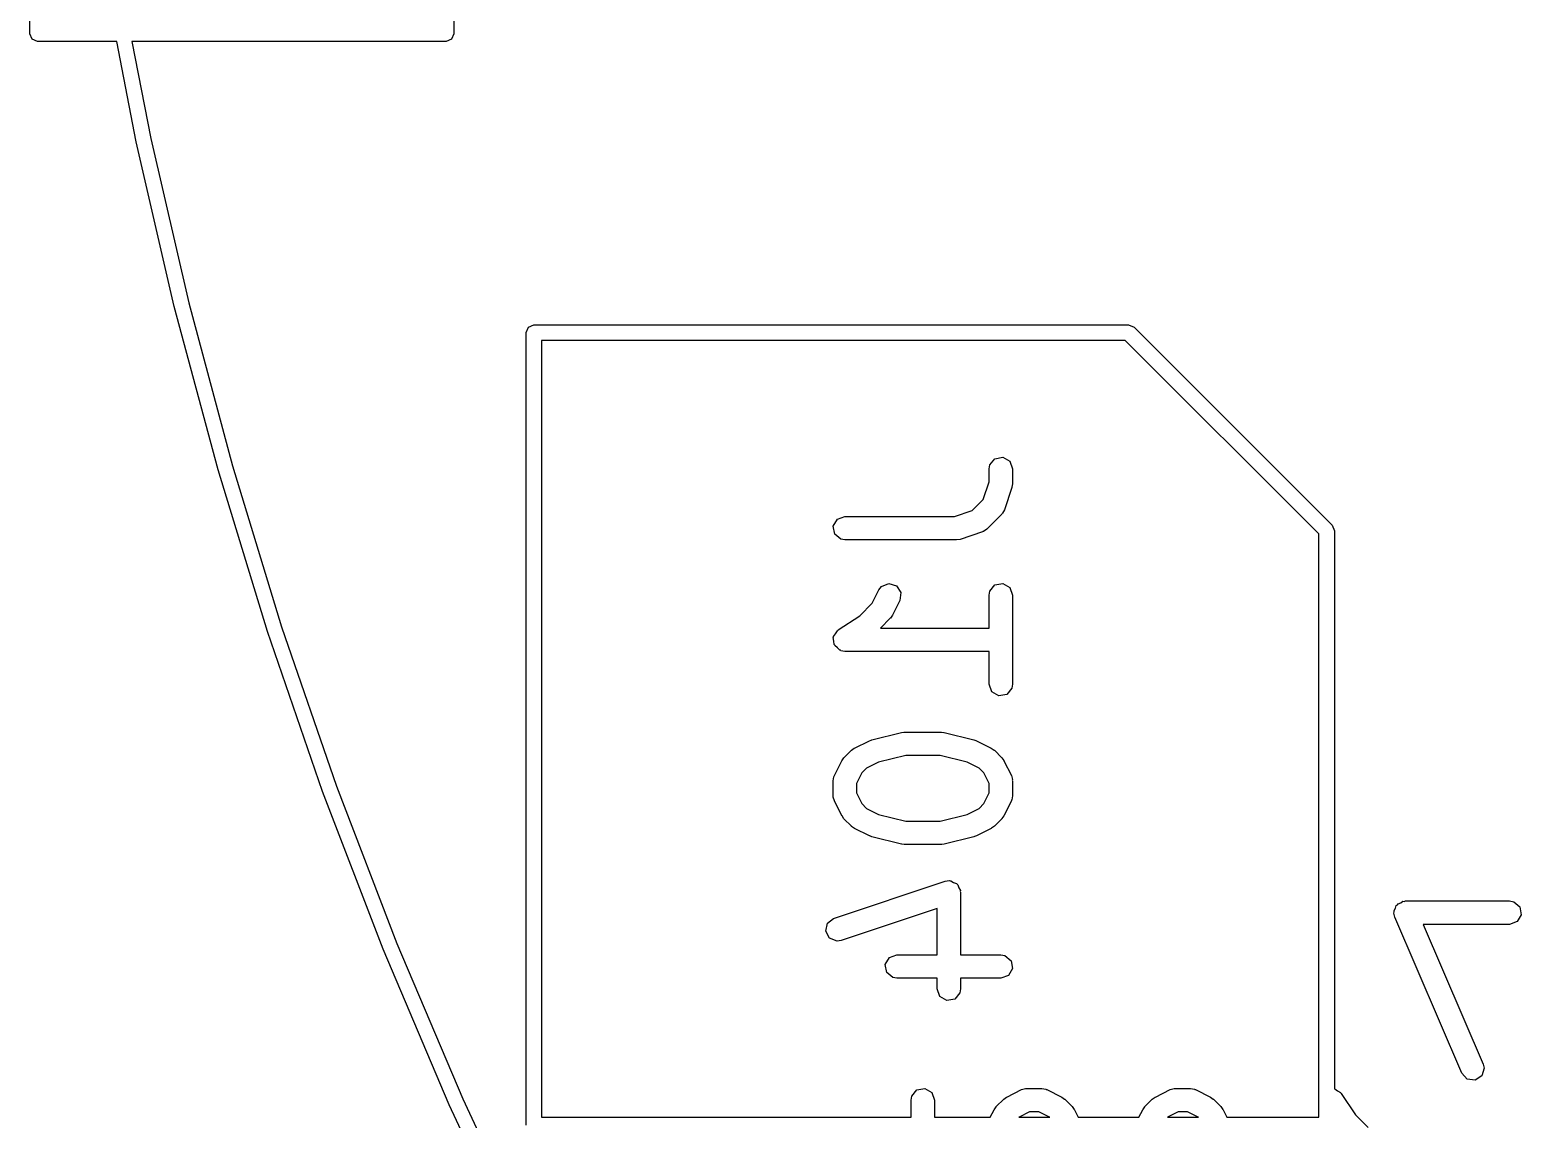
# Model space of a CAD drawing. Extents: x 107.3 to 170.9, y -113.5 to -51.4.
# Drawn here: x 108.06 to 117.62, y -95.17 to -88.19 of the extents above; entities that cross this region are included whole.
import ezdxf

# ---------------------------------------------------------------- set-up
doc = ezdxf.new("R2010")
doc.units = 0
doc.layers.add('BLACK', color=7, linetype='CONTINUOUS')

msp = doc.modelspace()

# ---------------------------------------------------------------- linework, layer by layer
at = {"layer": 'BLACK', "linetype": 'CONTINUOUS'}
for p, q in [((108.063, -88.21), (108.063, -76.71)), ((110.78, -76.71), (110.78, -88.21)), ((108.078, -88.2454), (108.063, -88.21)), ((110.78, -88.21), (110.765, -88.2454)), ((108.113, -88.26), (108.078, -88.2454)), ((108.62, -88.26), (108.113, -88.26)), ((108.745, -88.902), (108.62, -88.26)), ((110.73, -88.26), (108.717, -88.26)), ((108.717, -88.26), (108.838, -88.8823)), ((110.765, -88.2454), (110.73, -88.26)), ((108.989, -89.958), (108.745, -88.902)), ((108.838, -88.8823), (109.081, -89.935)), ((109.269, -91.0049), (108.989, -89.958)), ((109.081, -89.935), (109.361, -90.9787)), ((111.243, -90.1256), (111.258, -90.0902)), ((111.258, -90.0902), (111.293, -90.0756)), ((111.293, -90.0756), (115.103, -90.0756)), ((115.103, -90.0756), (115.139, -90.0902)), ((115.139, -90.0902), (116.409, -91.3602)), ((111.243, -95.2056), (111.243, -90.1256)), ((111.343, -90.1756), (111.343, -95.1556)), ((115.083, -90.1756), (111.343, -90.1756)), ((116.323, -91.4163), (115.083, -90.1756)), ((109.361, -90.9787), (109.676, -92.012)), ((114.211, -90.9989), (114.215, -90.9733)), ((114.215, -90.9733), (114.248, -90.934)), ((114.248, -90.934), (114.299, -90.9251)), ((114.299, -90.9251), (114.343, -90.9507)), ((114.343, -90.9507), (114.361, -90.9989)), ((109.586, -92.0413), (109.269, -91.0049)), ((114.211, -91.082), (114.211, -90.9989)), ((114.361, -90.9989), (114.361, -91.0942)), ((114.173, -91.1965), (114.211, -91.082)), ((114.357, -91.1179), (114.309, -91.2607)), ((114.361, -91.0942), (114.357, -91.1163)), ((114.357, -91.1163), (114.357, -91.1179)), ((113.988, -91.3049), (114.102, -91.2667)), ((114.102, -91.2667), (114.173, -91.1965)), ((114.309, -91.2607), (114.297, -91.2836)), ((113.212, -91.3669), (113.238, -91.3224)), ((113.238, -91.3224), (113.286, -91.3049)), ((113.286, -91.3049), (113.988, -91.3049)), ((114.291, -91.2901), (114.196, -91.3853)), ((114.293, -91.286), (114.291, -91.2901)), ((114.297, -91.2836), (114.293, -91.286)), ((116.409, -91.3602), (116.423, -91.3956)), ((113.221, -91.4174), (113.212, -91.3669)), ((113.26, -91.4504), (113.221, -91.4174)), ((113.286, -91.4549), (113.26, -91.4504)), ((114, -91.4549), (113.286, -91.4549)), ((114.002, -91.4543), (114, -91.4549)), ((114.024, -91.451), (114.002, -91.4543)), ((114.167, -91.4034), (114.024, -91.451)), ((114.17, -91.4006), (114.167, -91.4034)), ((114.175, -91.4002), (114.17, -91.4006)), ((114.196, -91.3853), (114.175, -91.4002)), ((116.323, -95.1556), (116.323, -91.4163)), ((116.423, -91.3956), (116.423, -94.9732)), ((113.52, -91.754), (113.567, -91.7336)), ((113.567, -91.7336), (113.616, -91.7482)), ((114.215, -91.7828), (114.248, -91.7435)), ((114.248, -91.7435), (114.299, -91.7346)), ((114.299, -91.7346), (114.343, -91.7602)), ((113.462, -91.8593), (113.504, -91.7749)), ((113.504, -91.7749), (113.52, -91.754)), ((113.639, -91.842), (113.591, -91.9372)), ((113.616, -91.7482), (113.644, -91.791)), ((113.644, -91.791), (113.639, -91.842)), ((114.211, -91.8085), (114.215, -91.7828)), ((114.211, -92.0192), (114.211, -91.8085)), ((114.343, -91.7602), (114.361, -91.8085)), ((114.361, -91.8085), (114.361, -92.3799)), ((113.381, -91.9406), (113.462, -91.8593)), ((113.591, -91.9372), (113.578, -91.9552)), ((109.676, -92.012), (110.028, -93.0336)), ((113.242, -92.0352), (113.244, -92.0318)), ((113.244, -92.0318), (113.381, -91.9406)), ((113.577, -91.9567), (113.514, -92.0192)), ((113.514, -92.0192), (114.211, -92.0192)), ((113.578, -91.9552), (113.577, -91.9567)), ((109.939, -93.0661), (109.586, -92.0413)), ((113.212, -92.0811), (113.214, -92.0774)), ((113.216, -92.1026), (113.212, -92.0811)), ((113.214, -92.0731), (113.227, -92.0556)), ((113.214, -92.0774), (113.214, -92.0731)), ((113.217, -92.1243), (113.216, -92.1026)), ((113.22, -92.1274), (113.217, -92.1243)), ((113.221, -92.1317), (113.22, -92.1274)), ((113.227, -92.0556), (113.238, -92.0367)), ((113.238, -92.0367), (113.242, -92.0352)), ((113.238, -92.1457), (113.221, -92.1317)), ((113.253, -92.1614), (113.238, -92.1457)), ((113.257, -92.1619), (113.253, -92.1614)), ((113.26, -92.1646), (113.257, -92.1619)), ((113.286, -92.1692), (113.26, -92.1646)), ((114.211, -92.1692), (113.286, -92.1692)), ((114.211, -92.3799), (114.211, -92.1692)), ((114.228, -92.4281), (114.211, -92.3799)), ((114.356, -92.4055), (114.323, -92.4448)), ((114.361, -92.3799), (114.356, -92.4055)), ((114.273, -92.4537), (114.228, -92.4281)), ((114.323, -92.4448), (114.273, -92.4537)), ((113.458, -92.7357), (113.649, -92.6881)), ((113.649, -92.6881), (113.663, -92.687)), ((113.663, -92.687), (113.667, -92.6858)), ((113.667, -92.6858), (113.905, -92.6858)), ((113.905, -92.6858), (113.92, -92.6884)), ((113.92, -92.6884), (113.923, -92.6881)), ((113.923, -92.6881), (114.113, -92.7357)), ((113.328, -92.803), (113.346, -92.7902)), ((113.346, -92.7902), (113.347, -92.789)), ((113.347, -92.789), (113.443, -92.7414)), ((113.443, -92.7414), (113.455, -92.7377)), ((113.455, -92.7377), (113.458, -92.7357)), ((114.113, -92.7357), (114.125, -92.741)), ((114.125, -92.741), (114.129, -92.7414)), ((114.129, -92.7414), (114.224, -92.789)), ((114.224, -92.789), (114.242, -92.8024)), ((113.219, -92.9654), (113.266, -92.8702)), ((113.266, -92.8702), (113.28, -92.8521)), ((113.28, -92.8507), (113.328, -92.803)), ((113.28, -92.8521), (113.28, -92.8507)), ((113.502, -92.8792), (113.425, -92.9177)), ((113.676, -92.8358), (113.502, -92.8792)), ((113.896, -92.8358), (113.676, -92.8358)), ((114.069, -92.8792), (113.896, -92.8358)), ((114.146, -92.9177), (114.069, -92.8792)), ((114.242, -92.8024), (114.244, -92.803)), ((114.244, -92.803), (114.291, -92.8507)), ((114.291, -92.8507), (114.304, -92.869)), ((114.304, -92.869), (114.305, -92.8702)), ((114.305, -92.8702), (114.353, -92.9654)), ((113.211, -92.9989), (113.215, -92.9733)), ((113.215, -92.9733), (113.218, -92.9698)), ((113.218, -92.9698), (113.219, -92.9654)), ((113.395, -92.9481), (113.361, -93.0166)), ((113.425, -92.9177), (113.395, -92.9481)), ((114.177, -92.9481), (114.146, -92.9177)), ((114.211, -93.0166), (114.177, -92.9481)), ((114.353, -92.9654), (114.36, -92.9904)), ((110.327, -94.0779), (109.939, -93.0661)), ((110.028, -93.0336), (110.415, -94.0423)), ((113.211, -93.0942), (113.211, -92.9989)), ((113.361, -93.0166), (113.361, -93.0765)), ((113.361, -93.0765), (113.395, -93.145)), ((114.177, -93.145), (114.211, -93.0765)), ((114.211, -93.0765), (114.211, -93.0166)), ((114.36, -92.9904), (114.359, -92.9947)), ((114.359, -92.9947), (114.361, -92.9989)), ((114.361, -92.9989), (114.361, -93.0942)), ((113.212, -93.0984), (113.211, -93.0942)), ((113.211, -93.1027), (113.212, -93.0984)), ((113.219, -93.1277), (113.211, -93.1027)), ((113.266, -93.223), (113.219, -93.1277)), ((113.395, -93.145), (113.425, -93.1754)), ((113.425, -93.1754), (113.502, -93.2139)), ((114.069, -93.2139), (114.146, -93.1754)), ((114.146, -93.1754), (114.177, -93.145)), ((114.353, -93.1277), (114.305, -93.2229)), ((114.356, -93.1198), (114.353, -93.1233)), ((114.353, -93.1233), (114.353, -93.1277)), ((114.361, -93.0942), (114.356, -93.1198)), ((113.268, -93.2241), (113.266, -93.223)), ((113.28, -93.2424), (113.268, -93.2241)), ((113.328, -93.2901), (113.28, -93.2424)), ((113.502, -93.2139), (113.676, -93.2573)), ((113.676, -93.2573), (113.896, -93.2573)), ((113.896, -93.2573), (114.069, -93.2139)), ((114.291, -93.2424), (114.244, -93.2901)), ((114.292, -93.241), (114.291, -93.2424)), ((114.305, -93.2229), (114.292, -93.241)), ((113.329, -93.2908), (113.328, -93.2901)), ((113.347, -93.3041), (113.329, -93.2908)), ((113.443, -93.3517), (113.347, -93.3041)), ((113.446, -93.3521), (113.443, -93.3517)), ((113.458, -93.3574), (113.446, -93.3521)), ((113.649, -93.405), (113.458, -93.3574)), ((114.113, -93.3574), (113.923, -93.405)), ((114.116, -93.3554), (114.113, -93.3574)), ((114.129, -93.3517), (114.116, -93.3554)), ((114.224, -93.3041), (114.129, -93.3517)), ((114.225, -93.3029), (114.224, -93.3041)), ((114.244, -93.2901), (114.225, -93.3029)), ((113.652, -93.4047), (113.649, -93.405)), ((113.667, -93.4073), (113.652, -93.4047)), ((113.905, -93.4073), (113.667, -93.4073)), ((113.908, -93.4061), (113.905, -93.4073)), ((113.923, -93.405), (113.908, -93.4061)), ((113.214, -93.8802), (113.929, -93.6421)), ((113.929, -93.6421), (113.954, -93.6382)), ((113.954, -93.6382), (113.96, -93.6404)), ((113.96, -93.6404), (113.965, -93.6394)), ((113.965, -93.6394), (113.983, -93.6496)), ((113.983, -93.6496), (114.002, -93.6571)), ((114.002, -93.6571), (114.005, -93.6621)), ((114.005, -93.6621), (114.01, -93.665)), ((114.01, -93.665), (114.017, -93.6842)), ((114.017, -93.6842), (114.027, -93.7022)), ((114.027, -93.7022), (114.025, -93.7078)), ((114.025, -93.7078), (114.027, -93.7132)), ((114.027, -93.7132), (114.027, -94.1144)), ((113.877, -93.8173), (113.262, -94.0225)), ((113.877, -94.1144), (113.877, -93.8173)), ((116.805, -93.848), (116.807, -93.8395)), ((116.811, -93.8733), (116.805, -93.848)), ((116.806, -93.8308), (116.814, -93.8156)), ((116.807, -93.8395), (116.806, -93.8308)), ((116.814, -93.8156), (116.819, -93.7989)), ((116.819, -93.7989), (116.827, -93.794)), ((116.827, -93.794), (116.831, -93.7863)), ((116.831, -93.7863), (116.848, -93.7803)), ((116.848, -93.7803), (116.862, -93.7708)), ((116.862, -93.7708), (116.871, -93.7718)), ((116.871, -93.7718), (116.879, -93.7688)), ((116.879, -93.7688), (117.546, -93.7688)), ((117.546, -93.7688), (117.572, -93.7733)), ((117.572, -93.7733), (117.611, -93.8063)), ((117.611, -93.8063), (117.62, -93.8568)), ((113.164, -93.9623), (113.174, -93.9121)), ((113.174, -93.9121), (113.214, -93.8802)), ((117.239, -94.8733), (116.811, -93.8733)), ((117.546, -93.9188), (116.993, -93.9188)), ((116.993, -93.9188), (117.377, -94.8142)), ((117.594, -93.9012), (117.546, -93.9188)), ((117.62, -93.8568), (117.594, -93.9012)), ((113.188, -94.0074), (113.164, -93.9623)), ((113.236, -94.0263), (113.188, -94.0074)), ((113.262, -94.0225), (113.236, -94.0263)), ((110.751, -95.0755), (110.327, -94.0779)), ((110.415, -94.0423), (110.838, -95.0369)), ((113.545, -94.1764), (113.571, -94.132)), ((113.571, -94.132), (113.619, -94.1144)), ((113.619, -94.1144), (113.877, -94.1144)), ((114.027, -94.1144), (114.286, -94.1144)), ((114.286, -94.1144), (114.311, -94.1189)), ((114.311, -94.1189), (114.351, -94.1519)), ((113.554, -94.2269), (113.545, -94.1764)), ((113.593, -94.2599), (113.554, -94.2269)), ((114.36, -94.2024), (114.334, -94.2469)), ((114.351, -94.1519), (114.36, -94.2024)), ((113.619, -94.2644), (113.593, -94.2599)), ((113.877, -94.2644), (113.619, -94.2644)), ((113.877, -94.3323), (113.877, -94.2644)), ((114.286, -94.2644), (114.027, -94.2644)), ((114.027, -94.2644), (114.027, -94.3323)), ((114.334, -94.2469), (114.286, -94.2644)), ((113.895, -94.3805), (113.877, -94.3323)), ((113.939, -94.4061), (113.895, -94.3805)), ((113.99, -94.3972), (113.939, -94.4061)), ((114.023, -94.3579), (113.99, -94.3972)), ((114.027, -94.3323), (114.023, -94.3579)), ((117.274, -94.9107), (117.239, -94.8733)), ((117.368, -94.8887), (117.325, -94.9168)), ((117.383, -94.8396), (117.368, -94.8887)), ((117.377, -94.8142), (117.383, -94.8396)), ((113.715, -95.0193), (113.748, -94.98)), ((113.748, -94.98), (113.799, -94.9711)), ((113.799, -94.9711), (113.843, -94.9968)), ((114.324, -95.0255), (114.419, -94.9779)), ((114.419, -94.9779), (114.444, -94.9705)), ((114.444, -94.9705), (114.448, -94.9715)), ((114.448, -94.9715), (114.452, -94.97)), ((114.452, -94.97), (114.548, -94.97)), ((114.548, -94.97), (114.573, -94.9745)), ((114.573, -94.9745), (114.577, -94.9774)), ((114.577, -94.9774), (114.581, -94.9779)), ((114.581, -94.9779), (114.676, -95.0255)), ((115.276, -95.0255), (115.371, -94.9779)), ((115.371, -94.9779), (115.396, -94.9705)), ((115.396, -94.9705), (115.401, -94.9715)), ((115.401, -94.9715), (115.405, -94.97)), ((115.405, -94.97), (115.5, -94.97)), ((115.5, -94.97), (115.526, -94.9745)), ((115.526, -94.9745), (115.529, -94.9774)), ((115.529, -94.9774), (115.534, -94.9779)), ((115.534, -94.9779), (115.629, -95.0255)), ((116.423, -94.9732), (116.426, -94.973)), ((116.426, -94.973), (116.443, -94.9859)), ((116.443, -94.9859), (116.462, -94.9968)), ((117.325, -94.9168), (117.274, -94.9107)), ((111.209, -96.0578), (110.751, -95.0755)), ((110.838, -95.0369), (111.294, -96.0161)), ((113.711, -95.045), (113.715, -95.0193)), ((113.711, -95.1556), (113.711, -95.045)), ((113.843, -94.9968), (113.861, -95.045)), ((113.861, -95.045), (113.861, -95.1556)), ((114.242, -95.1067), (114.256, -95.0887)), ((114.256, -95.0872), (114.304, -95.0396)), ((114.256, -95.0887), (114.256, -95.0872)), ((114.304, -95.0396), (114.322, -95.0267)), ((114.322, -95.0267), (114.324, -95.0255)), ((114.676, -95.0255), (114.694, -95.0389)), ((114.694, -95.0389), (114.696, -95.0396)), ((114.696, -95.0396), (114.743, -95.0872)), ((114.743, -95.0872), (114.756, -95.1056)), ((115.195, -95.1067), (115.208, -95.0887)), ((115.208, -95.0887), (115.209, -95.0872)), ((115.209, -95.0872), (115.256, -95.0396)), ((115.256, -95.0396), (115.275, -95.0267)), ((115.275, -95.0267), (115.276, -95.0255)), ((115.629, -95.0255), (115.647, -95.0389)), ((115.647, -95.0389), (115.648, -95.0396)), ((115.648, -95.0396), (115.696, -95.0872)), ((115.696, -95.0872), (115.709, -95.1056)), ((116.462, -94.9968), (116.464, -95.0008)), ((116.464, -95.0008), (116.467, -95.0034)), ((116.467, -95.0034), (116.558, -95.1401)), ((111.343, -95.1556), (113.711, -95.1556)), ((113.861, -95.1556), (114.218, -95.1556)), ((114.218, -95.1556), (114.242, -95.1067)), ((114.402, -95.1542), (114.4, -95.1556)), ((114.4, -95.1556), (114.6, -95.1556)), ((114.47, -95.12), (114.402, -95.1542)), ((114.53, -95.12), (114.47, -95.12)), ((114.598, -95.1542), (114.53, -95.12)), ((114.6, -95.1556), (114.598, -95.1542)), ((114.756, -95.1056), (114.758, -95.1067)), ((114.758, -95.1067), (114.782, -95.1556)), ((114.782, -95.1556), (115.17, -95.1556)), ((115.17, -95.1556), (115.195, -95.1067)), ((115.354, -95.1542), (115.353, -95.1556)), ((115.353, -95.1556), (115.552, -95.1556)), ((115.422, -95.12), (115.354, -95.1542)), ((115.482, -95.12), (115.422, -95.12)), ((115.551, -95.1542), (115.482, -95.12)), ((115.552, -95.1556), (115.551, -95.1542)), ((115.709, -95.1056), (115.71, -95.1067)), ((115.71, -95.1067), (115.734, -95.1556)), ((115.734, -95.1556), (116.323, -95.1556)), ((116.558, -95.1401), (116.64, -95.2214))]:
    msp.add_line(p, q, dxfattribs=at)

doc.saveas('drawing.dxf')
